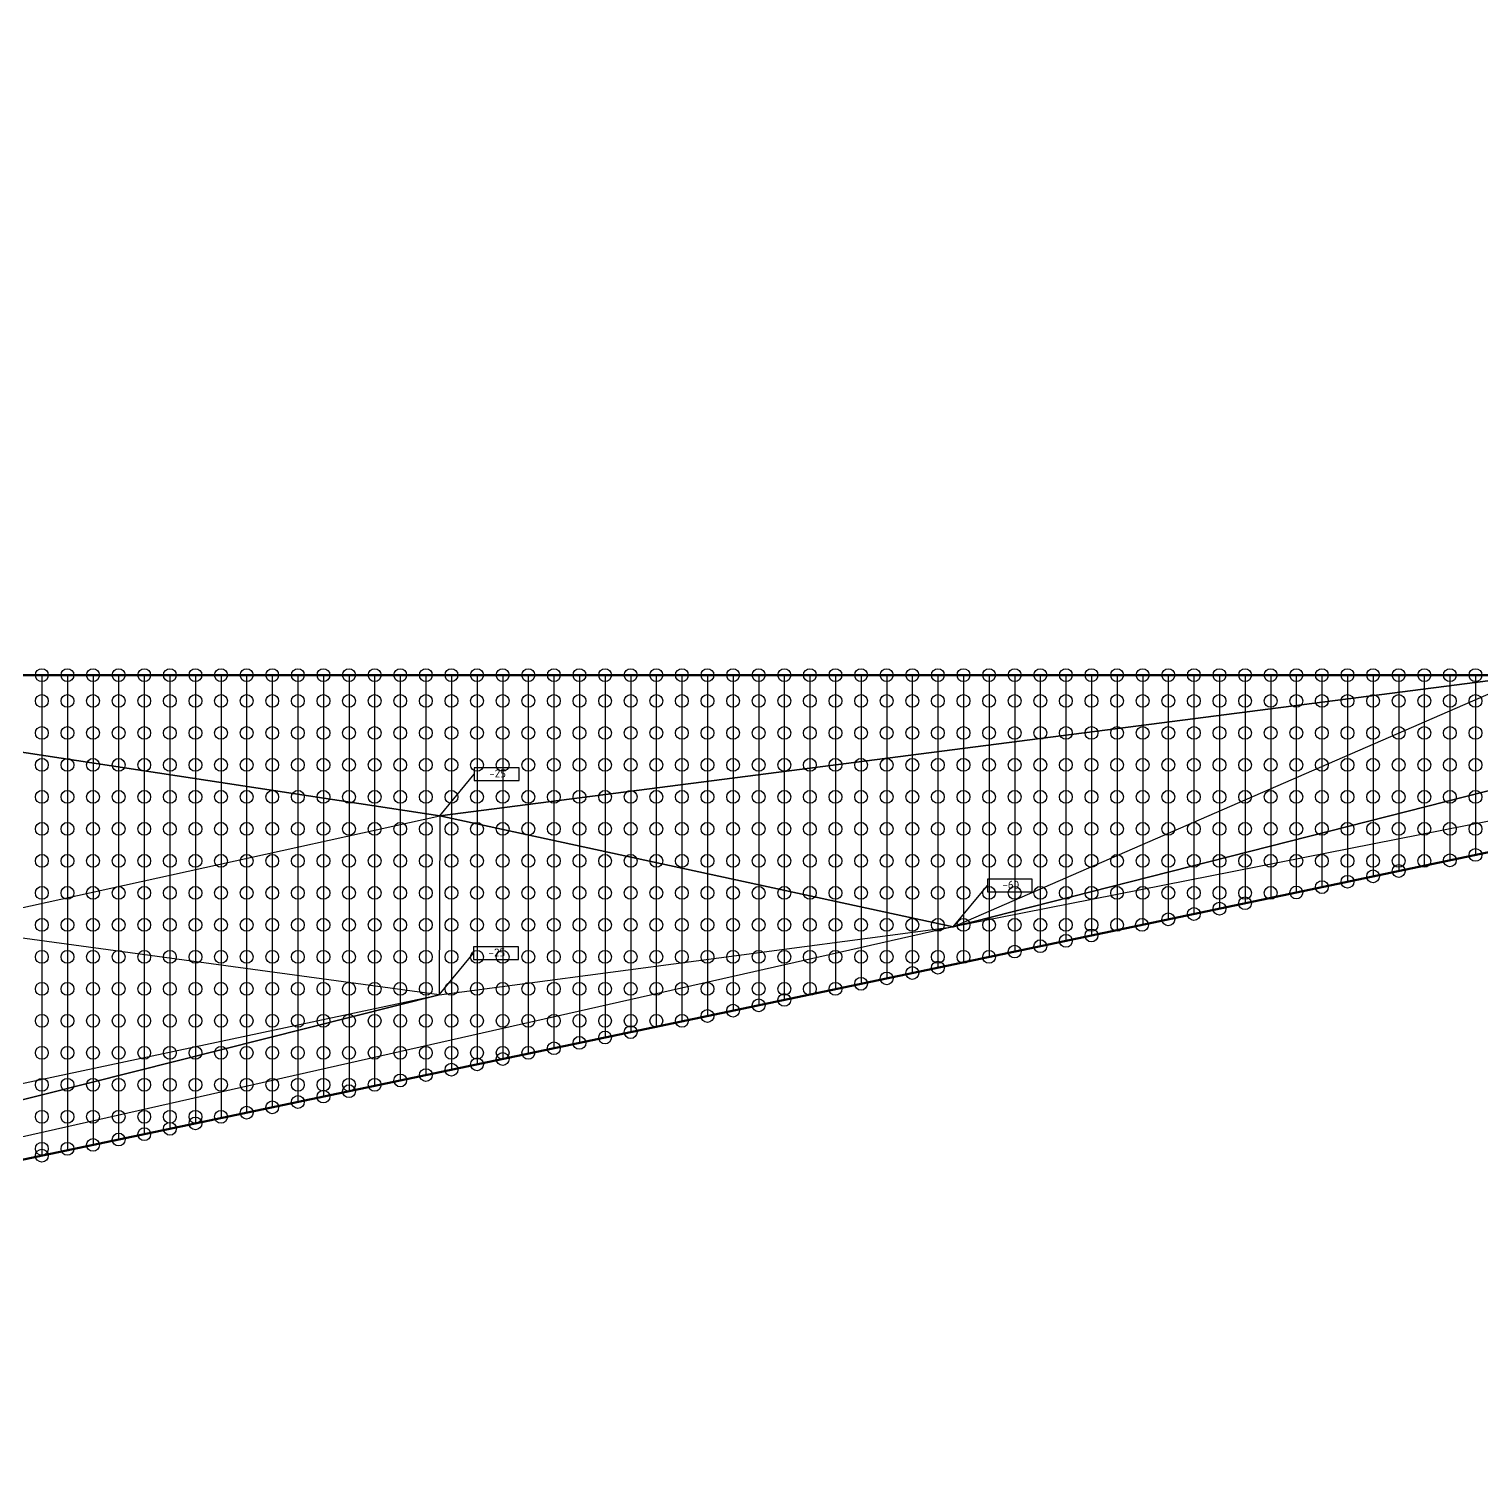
# Model space of a CAD drawing. Header units: millimetres. Extents: x 3543 to 468547, y -146359 to 38454.
# Drawn here: x 237859 to 260560, y -95174 to -72842 of the extents above; entities that cross this region are included whole.
import ezdxf
from ezdxf.enums import TextEntityAlignment as Align

# ---------------------------------------------------------------- set-up
doc = ezdxf.new("R2010")
doc.units = ezdxf.units.MM
doc.layers.add('контур', color=1, linetype='Continuous', lineweight=50)
for name, color, linetype in [('линии_высот', 4, 'Continuous'), ('опорыvb', 7, 'Continuous'), ('сеткаvb', 8, 'Continuous')]:
    doc.layers.add(name, color=color, linetype=linetype)
doc.styles.add('isocpeur', font='isocpeur.ttf')

# ---------------------------------------------------------------- blocks, each defined once
blk = doc.blocks.new('otmetka_oporvb')
at = {"linetype": 'ByBlock', "lineweight": -2}
blk.add_hatch(color=0, dxfattribs=at).paths.add_polyline_path([(-38, -32, 1), (38, 32, 1)])
at = {"color": 0, "linetype": 'ByBlock', "lineweight": -2}
blk.add_line((0, 0), (2142, 2596), dxfattribs=at)
at = {"color": 0}
blk.add_lwpolyline([(2142, 2196), (4942, 2196), (4942, 2996), (2142, 2996)], close=True, dxfattribs=at)
at = {"color": 0, "linetype": 'ByBlock', "lineweight": -2, "style": 'isocpeur'}
blk.add_attdef('OTM', text='', height=500, dxfattribs=at).set_placement((3600, 2639), align=Align.MIDDLE_CENTER)
blk = doc.blocks.new('opor_symbPRO')
at = {"color": 0, "ltscale": 20}
blk.add_circle((0, 0), 100, dxfattribs=at)

msp = doc.modelspace()

# ---------------------------------------------------------------- linework, layer by layer
at = {"layer": 'контур', "linetype": 'Continuous'}
msp.add_lwpolyline([(215545, -95173.6), (210858.8, -72842.2), (229841.6, -72842.2), (229841.6, -82939.6), (261341.5, -82939.6), (261341.5, -72842.2), (299003.2, -72842.2), (299003.2, -77660.7)], close=True, dxfattribs=at)
at = {"layer": 'линии_высот'}
for points in [[(252298.9, -86875.6), (215545, -95173.6), (299003.2, -77660.7)], [(252298.9, -86875.6), (278805.8, -80132.2), (299003.2, -77660.7)], [(252298.9, -86875.6), (261341.5, -82939.6), (278805.8, -80132.2)], [(229841.6, -82939.6), (236407.9, -86868.8), (244279.5, -85135.9)], [(229841.6, -82939.6), (244279.5, -85135.9), (261341.5, -82939.6)], [(244279.5, -85135.9), (252298.9, -86875.6), (261341.5, -82939.6)], [(236407.9, -86868.8), (244279.5, -85135.9), (244268.4, -87933.7)], [(252298.9, -86875.6), (244279.5, -85135.9), (244268.4, -87933.7)], [(244268.4, -87933.7), (252298.9, -86875.6), (215545, -95173.6)], [(244268.4, -87933.7), (236407.9, -86868.8), (230076.7, -90954.3)], [(215545, -95173.6), (230076.7, -90954.3), (244268.4, -87933.7)]]:
    msp.add_lwpolyline(points, close=True, dxfattribs=at)
at = {"layer": 'сеткаvb'}
for p, q in [((238058.8, -82939.6), (238058.8, -90449.3)), ((238458.8, -82939.6), (238458.8, -90365.3)), ((238858.8, -82939.6), (238858.8, -90281.4)), ((239258.8, -82939.6), (239258.8, -90197.5)), ((239658.8, -82939.6), (239658.8, -90113.5)), ((240058.8, -82939.6), (240058.8, -90029.6)), ((240458.8, -82939.6), (240458.8, -89945.6)), ((240858.8, -82939.6), (240858.8, -89861.7)), ((241258.8, -82939.6), (241258.8, -89777.8)), ((241658.8, -82939.6), (241658.8, -89693.8)), ((242058.8, -82939.6), (242058.8, -89609.9)), ((242458.8, -82939.6), (242458.8, -89526)), ((242858.8, -82939.6), (242858.8, -89442)), ((243258.8, -82939.6), (243258.8, -89358.1)), ((243658.8, -82939.6), (243658.8, -89274.2)), ((244058.8, -82939.6), (244058.8, -89190.2)), ((244458.8, -82939.6), (244458.8, -89106.3)), ((244858.8, -82939.6), (244858.8, -89022.4)), ((245258.8, -82939.6), (245258.8, -88938.4)), ((245658.8, -82939.6), (245658.8, -88854.5)), ((246058.8, -82939.6), (246058.8, -88770.5)), ((246458.8, -82939.6), (246458.8, -88686.6)), ((246858.8, -82939.6), (246858.8, -88602.7)), ((247258.8, -82939.6), (247258.8, -88518.7)), ((247658.8, -82939.6), (247658.8, -88434.8)), ((248058.8, -82939.6), (248058.8, -88350.9)), ((248458.8, -82939.6), (248458.8, -88266.9)), ((248858.8, -82939.6), (248858.8, -88183)), ((249258.8, -82939.6), (249258.8, -88099.1)), ((249658.8, -82939.6), (249658.8, -88015.1)), ((250058.8, -82939.6), (250058.8, -87931.2)), ((250458.8, -82939.6), (250458.8, -87847.3)), ((250858.8, -82939.6), (250858.8, -87763.3)), ((251258.8, -82939.6), (251258.8, -87679.4)), ((251658.8, -82939.6), (251658.8, -87595.4)), ((252058.8, -82939.6), (252058.8, -87511.5)), ((252458.8, -82939.6), (252458.8, -87427.6)), ((252858.8, -82939.6), (252858.8, -87343.6)), ((253258.8, -82939.6), (253258.8, -87259.7)), ((253658.8, -82939.6), (253658.8, -87175.8)), ((254058.8, -82939.6), (254058.8, -87091.8)), ((254458.8, -82939.6), (254458.8, -87007.9)), ((254858.8, -82939.6), (254858.8, -86924)), ((255258.8, -82939.6), (255258.8, -86840)), ((255658.8, -82939.6), (255658.8, -86756.1)), ((256058.8, -82939.6), (256058.8, -86672.1)), ((256458.8, -82939.6), (256458.8, -86588.2)), ((256858.8, -82939.6), (256858.8, -86504.3)), ((257258.8, -82939.6), (257258.8, -86420.3)), ((257658.8, -82939.6), (257658.8, -86336.4)), ((258058.8, -82939.6), (258058.8, -86252.5)), ((258458.8, -82939.6), (258458.8, -86168.5)), ((258858.8, -82939.6), (258858.8, -86084.6)), ((259258.8, -82939.6), (259258.8, -86000.7)), ((259658.8, -82939.6), (259658.8, -85916.7)), ((260058.8, -82939.6), (260058.8, -85832.8)), ((260458.8, -82939.6), (260458.8, -85748.9))]:
    msp.add_line(p, q, dxfattribs=at)

# ---------------------------------------------------------------- block references
at = {"xscale": 0.25, "yscale": 0.25, "zscale": 0.25}
for p, values in [((244279.5, -85135.9), {'OTM': '-25'}), ((252298.9, -86875.6), {'OTM': '-60'}), ((244268.4, -87933.7), {'OTM': '-25'})]:
    msp.add_blockref('otmetka_oporvb', p, dxfattribs=at).add_auto_attribs(values)
at = {"layer": 'опорыvb', "color": 92}
for p in [(238058.8, -82939.6), (238458.8, -82939.6), (238858.8, -82939.6), (239258.8, -82939.6), (239658.8, -82939.6), (240058.8, -82939.6), (240458.8, -82939.6), (240858.8, -82939.6), (241258.8, -82939.6), (241658.8, -82939.6), (242058.8, -82939.6), (242458.8, -82939.6), (242858.8, -82939.6), (243258.8, -82939.6), (243658.8, -82939.6), (244058.8, -82939.6), (244458.8, -82939.6), (244858.8, -82939.6), (245258.8, -82939.6), (245658.8, -82939.6), (246058.8, -82939.6), (246458.8, -82939.6), (246858.8, -82939.6), (247258.8, -82939.6), (247658.8, -82939.6), (248058.8, -82939.6), (248458.8, -82939.6), (248858.8, -82939.6), (249258.8, -82939.6), (249658.8, -82939.6), (250058.8, -82939.6), (250458.8, -82939.6), (250858.8, -82939.6), (251258.8, -82939.6), (251658.8, -82939.6), (252058.8, -82939.6), (252458.8, -82939.6), (252858.8, -82939.6), (253258.8, -82939.6), (253658.8, -82939.6), (254058.8, -82939.6), (254458.8, -82939.6), (254858.8, -82939.6), (255258.8, -82939.6), (255658.8, -82939.6), (256058.8, -82939.6), (256458.8, -82939.6), (256858.8, -82939.6), (257258.8, -82939.6), (257658.8, -82939.6), (258058.8, -82939.6), (258458.8, -82939.6), (258858.8, -82939.6), (259258.8, -82939.6), (259658.8, -82939.6), (260058.8, -82939.6), (260458.8, -82939.6), (238058.8, -83342.2), (238458.8, -83342.2), (238858.8, -83342.2), (239258.8, -83342.2), (239658.8, -83342.2), (240058.8, -83342.2), (240458.8, -83342.2), (240858.8, -83342.2), (241258.8, -83342.2), (241658.8, -83342.2), (242058.8, -83342.2), (242458.8, -83342.2), (242858.8, -83342.2), (243258.8, -83342.2), (243658.8, -83342.2), (244058.8, -83342.2), (244458.8, -83342.2), (244858.8, -83342.2), (245258.8, -83342.2), (245658.8, -83342.2), (246058.8, -83342.2), (246458.8, -83342.2), (246858.8, -83342.2), (247258.8, -83342.2), (247658.8, -83342.2), (248058.8, -83342.2), (248458.8, -83342.2), (248858.8, -83342.2), (249258.8, -83342.2), (249658.8, -83342.2), (250058.8, -83342.2), (250458.8, -83342.2), (250858.8, -83342.2), (251258.8, -83342.2), (251658.8, -83342.2), (252058.8, -83342.2), (252458.8, -83342.2), (252858.8, -83342.2), (253258.8, -83342.2), (253658.8, -83342.2), (254058.8, -83342.2), (254458.8, -83342.2), (254858.8, -83342.2), (255258.8, -83342.2), (255658.8, -83342.2), (256058.8, -83342.2), (256458.8, -83342.2), (256858.8, -83342.2), (257258.8, -83342.2), (257658.8, -83342.2), (258058.8, -83342.2), (258458.8, -83342.2), (258858.8, -83342.2), (259258.8, -83342.2), (259658.8, -83342.2), (260058.8, -83342.2), (260458.8, -83342.2), (238058.8, -83842.2), (238458.8, -83842.2), (238858.8, -83842.2), (239258.8, -83842.2), (239658.8, -83842.2), (240058.8, -83842.2), (240458.8, -83842.2), (240858.8, -83842.2), (241258.8, -83842.2), (241658.8, -83842.2), (242058.8, -83842.2), (242458.8, -83842.2), (242858.8, -83842.2), (243258.8, -83842.2), (243658.8, -83842.2), (244058.8, -83842.2), (244458.8, -83842.2), (244858.8, -83842.2), (245258.8, -83842.2), (245658.8, -83842.2), (246058.8, -83842.2), (246458.8, -83842.2), (246858.8, -83842.2), (247258.8, -83842.2), (247658.8, -83842.2), (248058.8, -83842.2), (248458.8, -83842.2), (248858.8, -83842.2), (249258.8, -83842.2), (249658.8, -83842.2), (250058.8, -83842.2), (250458.8, -83842.2), (250858.8, -83842.2), (251258.8, -83842.2), (251658.8, -83842.2), (252058.8, -83842.2), (252458.8, -83842.2), (252858.8, -83842.2), (253258.8, -83842.2), (253658.8, -83842.2), (254058.8, -83842.2), (254458.8, -83842.2), (254858.8, -83842.2), (255258.8, -83842.2), (255658.8, -83842.2), (256058.8, -83842.2), (256458.8, -83842.2), (256858.8, -83842.2), (257258.8, -83842.2), (257658.8, -83842.2), (258058.8, -83842.2), (258458.8, -83842.2), (258858.8, -83842.2), (259258.8, -83842.2), (259658.8, -83842.2), (238058.8, -84342.2), (238458.8, -84342.2), (238858.8, -84342.2), (239258.8, -84342.2), (239658.8, -84342.2), (240058.8, -84342.2), (240458.8, -84342.2), (240858.8, -84342.2), (241258.8, -84342.2), (241658.8, -84342.2), (242058.8, -84342.2), (242458.8, -84342.2), (242858.8, -84342.2), (243258.8, -84342.2), (243658.8, -84342.2), (244058.8, -84342.2), (244458.8, -84342.2), (244858.8, -84342.2), (245258.8, -84342.2), (245658.8, -84342.2), (246058.8, -84342.2), (246458.8, -84342.2), (246858.8, -84342.2), (247258.8, -84342.2), (247658.8, -84342.2), (248058.8, -84342.2), (248458.8, -84342.2), (248858.8, -84342.2), (249258.8, -84342.2), (249658.8, -84342.2), (250058.8, -84342.2), (250458.8, -84342.2), (250858.8, -84342.2), (251258.8, -84342.2), (251658.8, -84342.2), (252058.8, -84342.2), (252458.8, -84342.2), (252858.8, -84342.2), (253258.8, -84342.2), (253658.8, -84342.2), (254058.8, -84342.2), (254458.8, -84342.2), (254858.8, -84342.2), (241258.8, -84842.2), (241658.8, -84842.2), (242058.8, -84842.2), (242458.8, -84842.2), (242858.8, -84842.2), (243258.8, -84842.2), (243658.8, -84842.2), (244058.8, -84842.2), (244458.8, -84842.2), (244858.8, -84842.2), (245258.8, -84842.2), (245658.8, -84842.2), (246058.8, -84842.2), (246458.8, -84842.2), (246858.8, -84842.2), (247258.8, -84842.2), (247658.8, -84842.2), (259258.8, -85842.2), (256858.8, -86342.2), (254458.8, -86842.2), (252058.8, -87342.2), (249658.8, -87842.2), (247258.8, -88342.2), (240458.8, -88842.2), (240858.8, -88842.2), (244858.8, -88842.2), (245258.8, -88842.2), (238458.8, -89342.2), (238858.8, -89342.2), (242458.8, -89342.2), (242858.8, -89342.2), (240058.8, -89842.2), (240458.8, -89842.2), (238058.8, -90342.2)]:
    msp.add_blockref('opor_symbPRO', p, dxfattribs=at)
at = {"layer": 'опорыvb', "color": 131}
for p in [(260058.8, -83842.2), (260458.8, -83842.2), (255258.8, -84342.2), (255658.8, -84342.2), (256058.8, -84342.2), (256458.8, -84342.2), (256858.8, -84342.2), (257258.8, -84342.2), (257658.8, -84342.2), (258058.8, -84342.2), (258458.8, -84342.2), (258858.8, -84342.2), (259258.8, -84342.2), (259658.8, -84342.2), (260058.8, -84342.2), (260458.8, -84342.2), (238058.8, -84842.2), (238458.8, -84842.2), (238858.8, -84842.2), (239258.8, -84842.2), (239658.8, -84842.2), (240058.8, -84842.2), (240458.8, -84842.2), (240858.8, -84842.2), (248058.8, -84842.2), (248458.8, -84842.2), (248858.8, -84842.2), (249258.8, -84842.2), (249658.8, -84842.2), (250058.8, -84842.2), (250458.8, -84842.2), (250858.8, -84842.2), (251258.8, -84842.2), (251658.8, -84842.2), (252058.8, -84842.2), (252458.8, -84842.2), (252858.8, -84842.2), (253258.8, -84842.2), (253658.8, -84842.2), (254058.8, -84842.2), (254458.8, -84842.2), (254858.8, -84842.2), (255258.8, -84842.2), (255658.8, -84842.2), (256058.8, -84842.2), (256458.8, -84842.2), (256858.8, -84842.2), (257258.8, -84842.2), (257658.8, -84842.2), (258058.8, -84842.2), (258458.8, -84842.2), (258858.8, -84842.2), (259258.8, -84842.2), (259658.8, -84842.2), (260058.8, -84842.2), (260458.8, -84842.2), (238058.8, -85342.2), (238458.8, -85342.2), (238858.8, -85342.2), (239258.8, -85342.2), (239658.8, -85342.2), (240058.8, -85342.2), (240458.8, -85342.2), (240858.8, -85342.2), (241258.8, -85342.2), (241658.8, -85342.2), (242058.8, -85342.2), (242458.8, -85342.2), (242858.8, -85342.2), (243258.8, -85342.2), (243658.8, -85342.2), (244058.8, -85342.2), (244458.8, -85342.2), (244858.8, -85342.2), (245258.8, -85342.2), (245658.8, -85342.2), (246058.8, -85342.2), (246458.8, -85342.2), (246858.8, -85342.2), (247258.8, -85342.2), (247658.8, -85342.2), (248058.8, -85342.2), (248458.8, -85342.2), (248858.8, -85342.2), (249258.8, -85342.2), (249658.8, -85342.2), (250058.8, -85342.2), (250458.8, -85342.2), (250858.8, -85342.2), (251258.8, -85342.2), (251658.8, -85342.2), (252058.8, -85342.2), (252458.8, -85342.2), (252858.8, -85342.2), (253258.8, -85342.2), (253658.8, -85342.2), (254058.8, -85342.2), (254458.8, -85342.2), (254858.8, -85342.2), (255258.8, -85342.2), (255658.8, -85342.2), (256058.8, -85342.2), (256458.8, -85342.2), (256858.8, -85342.2), (257258.8, -85342.2), (257658.8, -85342.2), (258058.8, -85342.2), (258858.8, -85342.2), (259258.8, -85342.2), (259658.8, -85342.2), (260058.8, -85342.2), (260458.8, -85342.2), (238058.8, -85842.2), (238458.8, -85842.2), (238858.8, -85842.2), (239258.8, -85842.2), (239658.8, -85842.2), (240058.8, -85842.2), (240458.8, -85842.2), (240858.8, -85842.2), (241258.8, -85842.2), (241658.8, -85842.2), (242058.8, -85842.2), (242458.8, -85842.2), (242858.8, -85842.2), (243258.8, -85842.2), (243658.8, -85842.2), (244058.8, -85842.2), (244458.8, -85842.2), (244858.8, -85842.2), (245258.8, -85842.2), (245658.8, -85842.2), (246058.8, -85842.2), (246458.8, -85842.2), (246858.8, -85842.2), (247258.8, -85842.2), (247658.8, -85842.2), (248058.8, -85842.2), (248458.8, -85842.2), (248858.8, -85842.2), (249258.8, -85842.2), (249658.8, -85842.2), (250058.8, -85842.2), (250458.8, -85842.2), (250858.8, -85842.2), (251258.8, -85842.2), (251658.8, -85842.2), (252058.8, -85842.2), (252458.8, -85842.2), (252858.8, -85842.2), (253258.8, -85842.2), (253658.8, -85842.2), (254058.8, -85842.2), (254458.8, -85842.2), (254858.8, -85842.2), (255258.8, -85842.2), (255658.8, -85842.2), (257258.8, -85842.2), (257658.8, -85842.2), (258058.8, -85842.2), (258458.8, -85842.2), (258858.8, -85842.2), (238058.8, -86342.2), (238458.8, -86342.2), (238858.8, -86342.2), (239258.8, -86342.2), (239658.8, -86342.2), (240058.8, -86342.2), (240458.8, -86342.2), (240858.8, -86342.2), (241258.8, -86342.2), (241658.8, -86342.2), (242058.8, -86342.2), (242458.8, -86342.2), (242858.8, -86342.2), (243258.8, -86342.2), (243658.8, -86342.2), (244058.8, -86342.2), (244458.8, -86342.2), (244858.8, -86342.2), (245258.8, -86342.2), (245658.8, -86342.2), (246058.8, -86342.2), (246458.8, -86342.2), (246858.8, -86342.2), (247258.8, -86342.2), (247658.8, -86342.2), (248058.8, -86342.2), (248458.8, -86342.2), (248858.8, -86342.2), (249258.8, -86342.2), (249658.8, -86342.2), (250058.8, -86342.2), (250458.8, -86342.2), (250858.8, -86342.2), (251258.8, -86342.2), (251658.8, -86342.2), (252058.8, -86342.2), (252458.8, -86342.2), (252858.8, -86342.2), (253258.8, -86342.2), (253658.8, -86342.2), (255258.8, -86342.2), (255658.8, -86342.2), (256058.8, -86342.2), (256458.8, -86342.2), (238058.8, -86842.2), (238458.8, -86842.2), (238858.8, -86842.2), (239258.8, -86842.2), (239658.8, -86842.2), (240058.8, -86842.2), (240458.8, -86842.2), (240858.8, -86842.2), (241258.8, -86842.2), (241658.8, -86842.2), (242058.8, -86842.2), (242458.8, -86842.2), (242858.8, -86842.2), (243258.8, -86842.2), (243658.8, -86842.2), (244058.8, -86842.2), (244458.8, -86842.2), (244858.8, -86842.2), (245258.8, -86842.2), (245658.8, -86842.2), (246058.8, -86842.2), (246458.8, -86842.2), (246858.8, -86842.2), (247258.8, -86842.2), (247658.8, -86842.2), (248058.8, -86842.2), (248458.8, -86842.2), (248858.8, -86842.2), (249258.8, -86842.2), (249658.8, -86842.2), (250058.8, -86842.2), (250458.8, -86842.2), (250858.8, -86842.2), (252858.8, -86842.2), (253258.8, -86842.2), (253658.8, -86842.2), (254058.8, -86842.2), (238058.8, -87342.2), (238458.8, -87342.2), (238858.8, -87342.2), (239258.8, -87342.2), (239658.8, -87342.2), (240058.8, -87342.2), (240458.8, -87342.2), (240858.8, -87342.2), (241258.8, -87342.2), (241658.8, -87342.2), (242058.8, -87342.2), (242458.8, -87342.2), (242858.8, -87342.2), (243258.8, -87342.2), (243658.8, -87342.2), (244058.8, -87342.2), (244458.8, -87342.2), (244858.8, -87342.2), (245258.8, -87342.2), (245658.8, -87342.2), (246058.8, -87342.2), (246458.8, -87342.2), (246858.8, -87342.2), (247258.8, -87342.2), (247658.8, -87342.2), (248058.8, -87342.2), (248458.8, -87342.2), (248858.8, -87342.2), (249258.8, -87342.2), (249658.8, -87342.2), (250458.8, -87342.2), (250858.8, -87342.2), (251258.8, -87342.2), (251658.8, -87342.2), (238058.8, -87842.2), (238458.8, -87842.2), (238858.8, -87842.2), (239258.8, -87842.2), (239658.8, -87842.2), (240058.8, -87842.2), (240458.8, -87842.2), (240858.8, -87842.2), (241258.8, -87842.2), (241658.8, -87842.2), (242058.8, -87842.2), (242458.8, -87842.2), (242858.8, -87842.2), (243258.8, -87842.2), (243658.8, -87842.2), (244058.8, -87842.2), (244458.8, -87842.2), (244858.8, -87842.2), (245258.8, -87842.2), (245658.8, -87842.2), (246058.8, -87842.2), (246458.8, -87842.2), (246858.8, -87842.2), (247258.8, -87842.2), (247658.8, -87842.2), (248058.8, -87842.2), (248458.8, -87842.2), (248858.8, -87842.2), (249258.8, -87842.2), (238058.8, -88342.2), (238458.8, -88342.2), (238858.8, -88342.2), (239258.8, -88342.2), (239658.8, -88342.2), (240058.8, -88342.2), (240458.8, -88342.2), (240858.8, -88342.2), (241258.8, -88342.2), (241658.8, -88342.2), (242058.8, -88342.2), (242458.8, -88342.2), (242858.8, -88342.2), (243258.8, -88342.2), (243658.8, -88342.2), (244058.8, -88342.2), (244458.8, -88342.2), (244858.8, -88342.2), (245258.8, -88342.2), (245658.8, -88342.2), (246058.8, -88342.2), (246458.8, -88342.2), (246858.8, -88342.2), (238058.8, -88842.2), (238458.8, -88842.2), (238858.8, -88842.2), (239258.8, -88842.2), (239658.8, -88842.2), (240058.8, -88842.2), (241258.8, -88842.2), (241658.8, -88842.2), (242058.8, -88842.2), (242458.8, -88842.2), (242858.8, -88842.2), (243258.8, -88842.2), (243658.8, -88842.2), (244058.8, -88842.2), (244458.8, -88842.2), (238058.8, -89342.2), (239258.8, -89342.2), (239658.8, -89342.2), (240058.8, -89342.2), (240458.8, -89342.2), (240858.8, -89342.2), (241258.8, -89342.2), (241658.8, -89342.2), (242058.8, -89342.2), (238058.8, -89842.2), (238458.8, -89842.2), (238858.8, -89842.2), (239258.8, -89842.2), (239658.8, -89842.2)]:
    msp.add_blockref('opor_symbPRO', p, dxfattribs=at)
at = {"layer": 'опорыvb', "color": 30}
for p in [(258458.8, -85342.2), (256058.8, -85842.2), (256458.8, -85842.2), (256858.8, -85842.2), (254058.8, -86342.2), (254458.8, -86342.2), (254858.8, -86342.2), (251258.8, -86842.2), (251658.8, -86842.2), (252058.8, -86842.2), (252458.8, -86842.2), (250058.8, -87342.2)]:
    msp.add_blockref('opor_symbPRO', p, dxfattribs=at)
at = {"layer": 'опорыvb', "color": 1}
for p in [(259658.8, -85842.2), (260058.8, -85832.8), (260458.8, -85748.9), (258858.8, -86084.6), (259258.8, -86000.7), (257258.8, -86342.2), (257658.8, -86336.4), (258058.8, -86252.5), (258458.8, -86168.5), (256458.8, -86588.2), (256858.8, -86504.3), (255658.8, -86756.1), (256058.8, -86672.1), (254458.8, -87007.9), (254858.8, -86842.2), (255248.6, -86842.2), (253258.8, -87259.7), (253658.8, -87175.8), (254058.8, -87091.8), (252458.8, -87342.2), (252858.8, -87342.2), (251258.8, -87679.4), (251658.8, -87595.4), (252058.8, -87511.5), (250058.8, -87842.2), (250458.8, -87842.2), (250858.8, -87763.3), (249258.8, -88099.1), (249658.8, -88015.1), (247658.8, -88342.2), (248058.8, -88342.2), (248458.8, -88266.9), (248858.8, -88183), (246858.8, -88602.7), (247258.8, -88518.7), (245658.8, -88842.2), (246058.8, -88770.5), (246458.8, -88686.6), (244858.8, -89022.4), (245258.8, -88938.4), (243658.8, -89274.2), (244058.8, -89190.2), (244458.8, -89106.3), (242458.8, -89526), (242858.8, -89442), (243258.8, -89342.2), (241658.8, -89693.8), (242058.8, -89609.9), (240458.8, -89945.6), (240858.8, -89842.2), (241258.8, -89777.8), (239258.8, -90197.5), (239658.8, -90113.5), (240058.8, -90029.6), (238058.8, -90449.3), (238458.8, -90342.2), (238858.8, -90281.4)]:
    msp.add_blockref('opor_symbPRO', p, dxfattribs=at)

doc.saveas('drawing.dxf')
